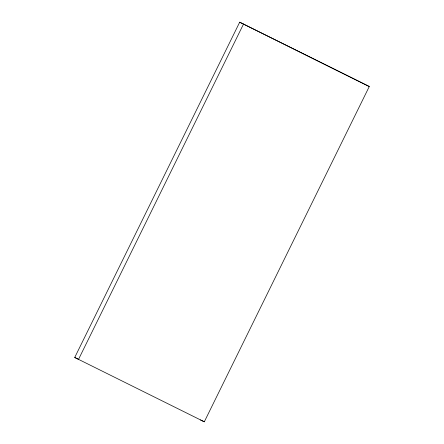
<?xml version="1.0" encoding="UTF-8"?>
<svg xmlns="http://www.w3.org/2000/svg" width="444" height="444" viewBox="0 0 444 444"><rect width="100%" height="100%" fill="white"/><g stroke="black" fill="none" stroke-linecap="round" stroke-linejoin="round"><path stroke-width="0.67" d="M204.307 421.8L74.72 357.476L239.693 22.2L369.28 86.525L204.307 421.8L200.472 419.946M243.528 24.054L78.555 359.329L74.72 357.476M369.28 86.525L239.693 22.2"/></g></svg>
